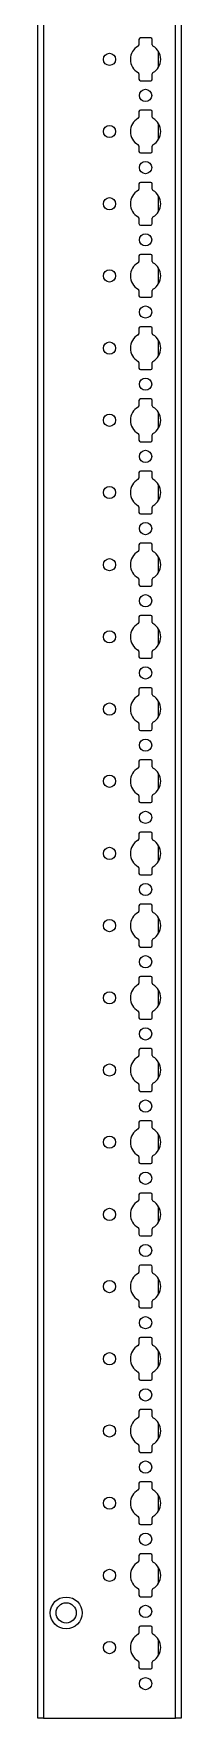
# Model space of a CAD drawing. Header units: millimetres. Extents: x -250 to 5025, y -1547 to 1577.
# Drawn here: x 4426 to 4475, y -1006 to -423 of the extents above; entities that cross this region are included whole.
import ezdxf

# ---------------------------------------------------------------- set-up
doc = ezdxf.new("R2010")
doc.units = ezdxf.units.MM

msp = doc.modelspace()

# ---------------------------------------------------------------- linework, layer by layer
at = {"color": 7, "linetype": 'Continuous', "lineweight": 25}
for p, q in [((4425.51, -1006.24), (4425.51, 1092.76)), ((4475.21, 1092.76), (4475.21, -1006.24)), ((4460.56, -424.84), (4460.56, -426.72)), ((4464.66, -424.34), (4461.06, -424.34)), ((4465.16, -426.72), (4465.16, -424.84)), ((4460.56, -436.77), (4460.56, -438.64)), ((4465.16, -438.64), (4465.16, -436.77)), ((4461.06, -439.14), (4464.66, -439.14)), ((4460.56, -449.84), (4460.56, -451.72)), ((4464.66, -449.34), (4461.06, -449.34)), ((4465.16, -451.72), (4465.16, -449.84)), ((4460.56, -461.77), (4460.56, -463.64)), ((4461.06, -464.14), (4464.66, -464.14)), ((4465.16, -463.64), (4465.16, -461.77)), ((4460.56, -474.84), (4460.56, -476.72)), ((4464.66, -474.34), (4461.06, -474.34)), ((4465.16, -476.72), (4465.16, -474.84)), ((4460.56, -486.77), (4460.56, -488.64)), ((4461.06, -489.14), (4464.66, -489.14)), ((4465.16, -488.64), (4465.16, -486.77)), ((4460.56, -499.84), (4460.56, -501.72)), ((4464.66, -499.34), (4461.06, -499.34)), ((4465.16, -501.72), (4465.16, -499.84)), ((4460.56, -511.77), (4460.56, -513.64)), ((4465.16, -513.64), (4465.16, -511.77)), ((4461.06, -514.14), (4464.66, -514.14)), ((4460.56, -524.84), (4460.56, -526.72)), ((4464.66, -524.34), (4461.06, -524.34)), ((4465.16, -526.72), (4465.16, -524.84)), ((4460.56, -536.77), (4460.56, -538.64)), ((4461.06, -539.14), (4464.66, -539.14)), ((4465.16, -538.64), (4465.16, -536.77)), ((4460.56, -549.84), (4460.56, -551.72)), ((4464.66, -549.34), (4461.06, -549.34)), ((4465.16, -551.72), (4465.16, -549.84)), ((4460.56, -561.77), (4460.56, -563.64)), ((4461.06, -564.14), (4464.66, -564.14)), ((4465.16, -563.64), (4465.16, -561.77)), ((4460.56, -574.84), (4460.56, -576.72)), ((4464.66, -574.34), (4461.06, -574.34)), ((4465.16, -576.72), (4465.16, -574.84)), ((4460.56, -586.77), (4460.56, -588.64)), ((4461.06, -589.14), (4464.66, -589.14)), ((4465.16, -588.64), (4465.16, -586.77)), ((4460.56, -599.84), (4460.56, -601.72)), ((4464.66, -599.34), (4461.06, -599.34)), ((4465.16, -601.72), (4465.16, -599.84)), ((4460.56, -611.77), (4460.56, -613.64)), ((4465.16, -613.64), (4465.16, -611.77)), ((4461.06, -614.14), (4464.66, -614.14)), ((4460.56, -624.84), (4460.56, -626.72)), ((4464.66, -624.34), (4461.06, -624.34)), ((4465.16, -626.72), (4465.16, -624.84)), ((4460.56, -636.77), (4460.56, -638.64)), ((4461.06, -639.14), (4464.66, -639.14)), ((4465.16, -638.64), (4465.16, -636.77)), ((4460.56, -649.84), (4460.56, -651.72)), ((4464.66, -649.34), (4461.06, -649.34)), ((4465.16, -651.72), (4465.16, -649.84)), ((4460.56, -661.77), (4460.56, -663.64)), ((4461.06, -664.14), (4464.66, -664.14)), ((4465.16, -663.64), (4465.16, -661.77)), ((4460.56, -674.84), (4460.56, -676.72)), ((4464.66, -674.34), (4461.06, -674.34)), ((4465.16, -676.72), (4465.16, -674.84)), ((4460.56, -686.77), (4460.56, -688.64)), ((4465.16, -688.64), (4465.16, -686.77)), ((4461.06, -689.14), (4464.66, -689.14)), ((4460.56, -699.84), (4460.56, -701.72)), ((4464.66, -699.34), (4461.06, -699.34)), ((4465.16, -701.72), (4465.16, -699.84)), ((4460.56, -711.77), (4460.56, -713.64)), ((4461.06, -714.14), (4464.66, -714.14)), ((4465.16, -713.64), (4465.16, -711.77)), ((4460.56, -724.84), (4460.56, -726.72)), ((4464.66, -724.34), (4461.06, -724.34)), ((4465.16, -726.72), (4465.16, -724.84)), ((4460.56, -736.77), (4460.56, -738.64)), ((4461.06, -739.14), (4464.66, -739.14)), ((4465.16, -738.64), (4465.16, -736.77)), ((4460.56, -749.84), (4460.56, -751.72)), ((4464.66, -749.34), (4461.06, -749.34)), ((4465.16, -751.72), (4465.16, -749.84)), ((4460.56, -761.77), (4460.56, -763.64)), ((4461.06, -764.14), (4464.66, -764.14)), ((4465.16, -763.64), (4465.16, -761.77)), ((4460.56, -774.84), (4460.56, -776.72)), ((4464.66, -774.34), (4461.06, -774.34)), ((4465.16, -776.72), (4465.16, -774.84)), ((4460.56, -786.77), (4460.56, -788.64)), ((4465.16, -788.64), (4465.16, -786.77)), ((4461.06, -789.14), (4464.66, -789.14)), ((4460.56, -799.84), (4460.56, -801.72)), ((4464.66, -799.34), (4461.06, -799.34)), ((4465.16, -801.72), (4465.16, -799.84)), ((4460.56, -811.77), (4460.56, -813.64)), ((4461.06, -814.14), (4464.66, -814.14)), ((4465.16, -813.64), (4465.16, -811.77)), ((4460.56, -824.84), (4460.56, -826.72)), ((4464.66, -824.34), (4461.06, -824.34)), ((4465.16, -826.72), (4465.16, -824.84)), ((4460.56, -836.77), (4460.56, -838.64)), ((4461.06, -839.14), (4464.66, -839.14)), ((4465.16, -838.64), (4465.16, -836.77)), ((4460.56, -849.84), (4460.56, -851.72)), ((4464.66, -849.34), (4461.06, -849.34)), ((4465.16, -851.72), (4465.16, -849.84)), ((4460.56, -861.77), (4460.56, -863.64)), ((4465.16, -863.64), (4465.16, -861.77)), ((4461.06, -864.14), (4464.66, -864.14)), ((4460.56, -874.84), (4460.56, -876.72)), ((4464.66, -874.34), (4461.06, -874.34)), ((4465.16, -876.72), (4465.16, -874.84)), ((4460.56, -886.77), (4460.56, -888.64)), ((4461.06, -889.14), (4464.66, -889.14)), ((4465.16, -888.64), (4465.16, -886.77)), ((4460.56, -899.84), (4460.56, -901.72)), ((4464.66, -899.34), (4461.06, -899.34)), ((4465.16, -901.72), (4465.16, -899.84)), ((4460.56, -911.77), (4460.56, -913.64)), ((4461.06, -914.14), (4464.66, -914.14)), ((4465.16, -913.64), (4465.16, -911.77)), ((4460.56, -924.84), (4460.56, -926.72)), ((4464.66, -924.34), (4461.06, -924.34)), ((4465.16, -926.72), (4465.16, -924.84)), ((4460.56, -936.77), (4460.56, -938.64)), ((4461.06, -939.14), (4464.66, -939.14)), ((4465.16, -938.64), (4465.16, -936.77)), ((4460.56, -949.84), (4460.56, -951.72)), ((4464.66, -949.34), (4461.06, -949.34)), ((4465.16, -951.72), (4465.16, -949.84)), ((4460.56, -961.77), (4460.56, -963.64)), ((4465.16, -963.64), (4465.16, -961.77)), ((4461.06, -964.14), (4464.66, -964.14)), ((4460.56, -974.84), (4460.56, -976.72)), ((4464.66, -974.34), (4461.06, -974.34)), ((4465.16, -976.72), (4465.16, -974.84)), ((4460.56, -986.77), (4460.56, -988.64)), ((4461.06, -989.14), (4464.66, -989.14)), ((4465.16, -988.64), (4465.16, -986.77)), ((4427.51, -1006.24), (4425.51, -1006.24)), ((4427.51, -1006.24), (4473.21, -1006.24)), ((4475.21, -1006.24), (4473.21, -1006.24))]:
    msp.add_line(p, q, dxfattribs=at)
at = {"color": 8, "linetype": 'Continuous', "lineweight": 18}
for p, q in [((4427.51, 1092.76), (4427.51, -1006.24)), ((4473.21, -1006.24), (4473.21, 1092.76)), ((4467.36, -434.45), (4467.36, -429.04)), ((4467.36, -459.45), (4467.36, -454.04)), ((4467.36, -484.45), (4467.36, -479.04)), ((4467.36, -509.45), (4467.36, -504.04)), ((4467.36, -534.45), (4467.36, -529.04)), ((4467.36, -559.45), (4467.36, -554.04)), ((4467.36, -584.45), (4467.36, -579.04)), ((4467.36, -609.45), (4467.36, -604.04)), ((4467.36, -634.45), (4467.36, -629.04)), ((4467.36, -659.45), (4467.36, -654.04)), ((4467.36, -684.45), (4467.36, -679.04)), ((4467.36, -709.45), (4467.36, -704.04)), ((4467.36, -734.45), (4467.36, -729.04)), ((4467.36, -759.45), (4467.36, -754.04)), ((4467.36, -784.45), (4467.36, -779.04)), ((4467.36, -809.45), (4467.36, -804.04)), ((4467.36, -834.45), (4467.36, -829.04)), ((4467.36, -859.45), (4467.36, -854.04)), ((4467.36, -884.45), (4467.36, -879.04)), ((4467.36, -909.45), (4467.36, -904.04)), ((4467.36, -934.45), (4467.36, -929.04)), ((4467.36, -959.45), (4467.36, -954.04)), ((4467.36, -984.45), (4467.36, -979.04))]:
    msp.add_line(p, q, dxfattribs=at)
at = {"color": 7, "linetype": 'Continuous', "lineweight": 25}
for centre, radius in [((4450.36, -431.74), 2.12), ((4462.86, -444.24), 2.12), ((4450.36, -456.74), 2.12), ((4462.86, -469.24), 2.12), ((4450.36, -481.74), 2.12), ((4462.86, -494.24), 2.12), ((4450.36, -506.74), 2.12), ((4462.86, -519.24), 2.12), ((4450.36, -531.74), 2.12), ((4462.86, -544.24), 2.12), ((4450.36, -556.74), 2.12), ((4462.86, -569.24), 2.12), ((4450.36, -581.74), 2.12), ((4462.86, -594.24), 2.12), ((4450.36, -606.74), 2.12), ((4462.86, -619.24), 2.12), ((4450.36, -631.74), 2.12), ((4462.86, -644.24), 2.12), ((4450.36, -656.74), 2.12), ((4462.86, -669.24), 2.12), ((4450.36, -681.74), 2.12), ((4462.86, -694.24), 2.12), ((4450.36, -706.74), 2.12), ((4462.86, -719.24), 2.12), ((4450.36, -731.74), 2.12), ((4462.86, -744.24), 2.12), ((4450.36, -756.74), 2.12), ((4462.86, -769.24), 2.12), ((4450.36, -781.74), 2.12), ((4462.86, -794.24), 2.12), ((4450.36, -806.74), 2.12), ((4462.86, -819.24), 2.12), ((4450.36, -831.74), 2.12), ((4462.86, -844.24), 2.12), ((4450.36, -856.74), 2.12), ((4462.86, -869.24), 2.12), ((4450.36, -881.74), 2.12), ((4462.86, -894.24), 2.12), ((4450.36, -906.74), 2.12), ((4462.86, -919.24), 2.12), ((4450.36, -931.74), 2.12), ((4462.86, -944.24), 2.12), ((4450.36, -956.74), 2.12), ((4435.36, -969.74), 5.5), ((4435.36, -969.74), 3.5), ((4462.86, -969.24), 2.12), ((4450.36, -981.74), 2.12), ((4462.86, -994.24), 2.12)]:
    msp.add_circle(centre, radius, dxfattribs=at)
for centre, radius, start, end in [((4461.06, -424.84), 0.5, 90, 180), ((4464.66, -424.84), 0.5, 0, 90), ((4462.86, -431.74), 5.25, 119.14074, 240.85926), ((4460.06, -426.72), 0.5, 299.14074, 0), ((4465.66, -426.72), 0.5, 180, 240.85926), ((4462.86, -431.74), 5.25, 299.14074, 60.85926), ((4460.06, -436.77), 0.5, 0, 60.85926), ((4465.66, -436.77), 0.5, 119.14074, 180), ((4461.06, -438.64), 0.5, 180, 270), ((4464.66, -438.64), 0.5, 270, 0), ((4462.86, -456.74), 5.25, 119.14074, 240.85926), ((4460.06, -451.72), 0.5, 299.14074, 0), ((4461.06, -449.84), 0.5, 90, 180), ((4464.66, -449.84), 0.5, 0, 90), ((4465.66, -451.72), 0.5, 180, 240.85926), ((4462.86, -456.74), 5.25, 299.14074, 60.85926), ((4460.06, -461.77), 0.5, 0, 60.85926), ((4461.06, -463.64), 0.5, 180, 270), ((4464.66, -463.64), 0.5, 270, 0), ((4465.66, -461.77), 0.5, 119.14074, 180), ((4462.86, -481.74), 5.25, 119.14074, 240.85926), ((4460.06, -476.72), 0.5, 299.14074, 0), ((4461.06, -474.84), 0.5, 90, 180), ((4464.66, -474.84), 0.5, 0, 90), ((4465.66, -476.72), 0.5, 180, 240.85926), ((4462.86, -481.74), 5.25, 299.14074, 60.85926), ((4460.06, -486.77), 0.5, 0, 60.85926), ((4461.06, -488.64), 0.5, 180, 270), ((4464.66, -488.64), 0.5, 270, 0), ((4465.66, -486.77), 0.5, 119.14074, 180), ((4461.06, -499.84), 0.5, 90, 180), ((4464.66, -499.84), 0.5, 0, 90), ((4462.86, -506.74), 5.25, 119.14074, 240.85926), ((4460.06, -501.72), 0.5, 299.14074, 0), ((4465.66, -501.72), 0.5, 180, 240.85926), ((4462.86, -506.74), 5.25, 299.14074, 60.85926), ((4460.06, -511.77), 0.5, 0, 60.85926), ((4465.66, -511.77), 0.5, 119.14074, 180), ((4461.06, -513.64), 0.5, 180, 270), ((4464.66, -513.64), 0.5, 270, 0), ((4461.06, -524.84), 0.5, 90, 180), ((4464.66, -524.84), 0.5, 0, 90), ((4462.86, -531.74), 5.25, 119.14074, 240.85926), ((4460.06, -526.72), 0.5, 299.14074, 0), ((4465.66, -526.72), 0.5, 180, 240.85926), ((4462.86, -531.74), 5.25, 299.14074, 60.85926), ((4460.06, -536.77), 0.5, 0, 60.85926), ((4465.66, -536.77), 0.5, 119.14074, 180), ((4461.06, -538.64), 0.5, 180, 270), ((4464.66, -538.64), 0.5, 270, 0), ((4462.86, -556.74), 5.25, 119.14074, 240.85926), ((4460.06, -551.72), 0.5, 299.14074, 0), ((4461.06, -549.84), 0.5, 90, 180), ((4464.66, -549.84), 0.5, 0, 90), ((4465.66, -551.72), 0.5, 180, 240.85926), ((4462.86, -556.74), 5.25, 299.14074, 60.85926), ((4460.06, -561.77), 0.5, 0, 60.85926), ((4461.06, -563.64), 0.5, 180, 270), ((4464.66, -563.64), 0.5, 270, 0), ((4465.66, -561.77), 0.5, 119.14074, 180), ((4462.86, -581.74), 5.25, 119.14074, 240.85926), ((4460.06, -576.72), 0.5, 299.14074, 0), ((4461.06, -574.84), 0.5, 90, 180), ((4464.66, -574.84), 0.5, 0, 90), ((4465.66, -576.72), 0.5, 180, 240.85926), ((4462.86, -581.74), 5.25, 299.14074, 60.85926), ((4460.06, -586.77), 0.5, 0, 60.85926), ((4461.06, -588.64), 0.5, 180, 270), ((4464.66, -588.64), 0.5, 270, 0), ((4465.66, -586.77), 0.5, 119.14074, 180), ((4461.06, -599.84), 0.5, 90, 180), ((4464.66, -599.84), 0.5, 0, 90), ((4462.86, -606.74), 5.25, 119.14074, 240.85926), ((4460.06, -601.72), 0.5, 299.14074, 0), ((4465.66, -601.72), 0.5, 180, 240.85926), ((4462.86, -606.74), 5.25, 299.14074, 60.85926), ((4460.06, -611.77), 0.5, 0, 60.85926), ((4465.66, -611.77), 0.5, 119.14074, 180), ((4461.06, -613.64), 0.5, 180, 270), ((4464.66, -613.64), 0.5, 270, 0), ((4462.86, -631.74), 5.25, 119.14074, 240.85926), ((4460.06, -626.72), 0.5, 299.14074, 0), ((4461.06, -624.84), 0.5, 90, 180), ((4464.66, -624.84), 0.5, 0, 90), ((4465.66, -626.72), 0.5, 180, 240.85926), ((4462.86, -631.74), 5.25, 299.14074, 60.85926), ((4460.06, -636.77), 0.5, 0, 60.85926), ((4461.06, -638.64), 0.5, 180, 270), ((4464.66, -638.64), 0.5, 270, 0), ((4465.66, -636.77), 0.5, 119.14074, 180), ((4462.86, -656.74), 5.25, 119.14074, 240.85926), ((4460.06, -651.72), 0.5, 299.14074, 0), ((4461.06, -649.84), 0.5, 90, 180), ((4464.66, -649.84), 0.5, 0, 90), ((4465.66, -651.72), 0.5, 180, 240.85926), ((4462.86, -656.74), 5.25, 299.14074, 60.85926), ((4460.06, -661.77), 0.5, 0, 60.85926), ((4461.06, -663.64), 0.5, 180, 270), ((4464.66, -663.64), 0.5, 270, 0), ((4465.66, -661.77), 0.5, 119.14074, 180), ((4460.06, -676.72), 0.5, 299.14074, 0), ((4461.06, -674.84), 0.5, 90, 180), ((4464.66, -674.84), 0.5, 0, 90), ((4465.66, -676.72), 0.5, 180, 240.85926), ((4462.86, -681.74), 5.25, 119.14074, 240.85926), ((4462.86, -681.74), 5.25, 299.14074, 60.85926), ((4460.06, -686.77), 0.5, 0, 60.85926), ((4465.66, -686.77), 0.5, 119.14074, 180), ((4461.06, -688.64), 0.5, 180, 270), ((4464.66, -688.64), 0.5, 270, 0), ((4461.06, -699.84), 0.5, 90, 180), ((4464.66, -699.84), 0.5, 0, 90), ((4462.86, -706.74), 5.25, 119.14074, 240.85926), ((4460.06, -701.72), 0.5, 299.14074, 0), ((4465.66, -701.72), 0.5, 180, 240.85926), ((4462.86, -706.74), 5.25, 299.14074, 60.85926), ((4460.06, -711.77), 0.5, 0, 60.85926), ((4465.66, -711.77), 0.5, 119.14074, 180), ((4461.06, -713.64), 0.5, 180, 270), ((4464.66, -713.64), 0.5, 270, 0), ((4462.86, -731.74), 5.25, 119.14074, 240.85926), ((4460.06, -726.72), 0.5, 299.14074, 0), ((4461.06, -724.84), 0.5, 90, 180), ((4464.66, -724.84), 0.5, 0, 90), ((4465.66, -726.72), 0.5, 180, 240.85926), ((4462.86, -731.74), 5.25, 299.14074, 60.85926), ((4460.06, -736.77), 0.5, 0, 60.85926), ((4461.06, -738.64), 0.5, 180, 270), ((4464.66, -738.64), 0.5, 270, 0), ((4465.66, -736.77), 0.5, 119.14074, 180), ((4462.86, -756.74), 5.25, 119.14074, 240.85926), ((4460.06, -751.72), 0.5, 299.14074, 0), ((4461.06, -749.84), 0.5, 90, 180), ((4464.66, -749.84), 0.5, 0, 90), ((4465.66, -751.72), 0.5, 180, 240.85926), ((4462.86, -756.74), 5.25, 299.14074, 60.85926), ((4460.06, -761.77), 0.5, 0, 60.85926), ((4461.06, -763.64), 0.5, 180, 270), ((4464.66, -763.64), 0.5, 270, 0), ((4465.66, -761.77), 0.5, 119.14074, 180), ((4461.06, -774.84), 0.5, 90, 180), ((4464.66, -774.84), 0.5, 0, 90), ((4462.86, -781.74), 5.25, 119.14074, 240.85926), ((4460.06, -776.72), 0.5, 299.14074, 0), ((4465.66, -776.72), 0.5, 180, 240.85926), ((4462.86, -781.74), 5.25, 299.14074, 60.85926), ((4460.06, -786.77), 0.5, 0, 60.85926), ((4465.66, -786.77), 0.5, 119.14074, 180), ((4461.06, -788.64), 0.5, 180, 270), ((4464.66, -788.64), 0.5, 270, 0), ((4462.86, -806.74), 5.25, 119.14074, 240.85926), ((4460.06, -801.72), 0.5, 299.14074, 0), ((4461.06, -799.84), 0.5, 90, 180), ((4464.66, -799.84), 0.5, 0, 90), ((4465.66, -801.72), 0.5, 180, 240.85926), ((4462.86, -806.74), 5.25, 299.14074, 60.85926), ((4460.06, -811.77), 0.5, 0, 60.85926), ((4461.06, -813.64), 0.5, 180, 270), ((4464.66, -813.64), 0.5, 270, 0), ((4465.66, -811.77), 0.5, 119.14074, 180), ((4462.86, -831.74), 5.25, 119.14074, 240.85926), ((4460.06, -826.72), 0.5, 299.14074, 0), ((4461.06, -824.84), 0.5, 90, 180), ((4464.66, -824.84), 0.5, 0, 90), ((4465.66, -826.72), 0.5, 180, 240.85926), ((4462.86, -831.74), 5.25, 299.14074, 60.85926), ((4460.06, -836.77), 0.5, 0, 60.85926), ((4461.06, -838.64), 0.5, 180, 270), ((4464.66, -838.64), 0.5, 270, 0), ((4465.66, -836.77), 0.5, 119.14074, 180), ((4460.06, -851.72), 0.5, 299.14074, 0), ((4461.06, -849.84), 0.5, 90, 180), ((4464.66, -849.84), 0.5, 0, 90), ((4465.66, -851.72), 0.5, 180, 240.85926), ((4462.86, -856.74), 5.25, 119.14074, 240.85926), ((4462.86, -856.74), 5.25, 299.14074, 60.85926), ((4460.06, -861.77), 0.5, 0, 60.85926), ((4465.66, -861.77), 0.5, 119.14074, 180), ((4461.06, -863.64), 0.5, 180, 270), ((4464.66, -863.64), 0.5, 270, 0), ((4461.06, -874.84), 0.5, 90, 180), ((4464.66, -874.84), 0.5, 0, 90), ((4462.86, -881.74), 5.25, 119.14074, 240.85926), ((4460.06, -876.72), 0.5, 299.14074, 0), ((4465.66, -876.72), 0.5, 180, 240.85926), ((4462.86, -881.74), 5.25, 299.14074, 60.85926), ((4460.06, -886.77), 0.5, 0, 60.85926), ((4465.66, -886.77), 0.5, 119.14074, 180), ((4461.06, -888.64), 0.5, 180, 270), ((4464.66, -888.64), 0.5, 270, 0), ((4462.86, -906.74), 5.25, 119.14074, 240.85926), ((4460.06, -901.72), 0.5, 299.14074, 0), ((4461.06, -899.84), 0.5, 90, 180), ((4464.66, -899.84), 0.5, 0, 90), ((4465.66, -901.72), 0.5, 180, 240.85926), ((4462.86, -906.74), 5.25, 299.14074, 60.85926), ((4460.06, -911.77), 0.5, 0, 60.85926), ((4461.06, -913.64), 0.5, 180, 270), ((4464.66, -913.64), 0.5, 270, 0), ((4465.66, -911.77), 0.5, 119.14074, 180), ((4462.86, -931.74), 5.25, 119.14074, 240.85926), ((4460.06, -926.72), 0.5, 299.14074, 0), ((4461.06, -924.84), 0.5, 90, 180), ((4464.66, -924.84), 0.5, 0, 90), ((4465.66, -926.72), 0.5, 180, 240.85926), ((4462.86, -931.74), 5.25, 299.14074, 60.85926), ((4460.06, -936.77), 0.5, 0, 60.85926), ((4461.06, -938.64), 0.5, 180, 270), ((4464.66, -938.64), 0.5, 270, 0), ((4465.66, -936.77), 0.5, 119.14074, 180), ((4461.06, -949.84), 0.5, 90, 180), ((4464.66, -949.84), 0.5, 0, 90), ((4462.86, -956.74), 5.25, 119.14074, 240.85926), ((4460.06, -951.72), 0.5, 299.14074, 0), ((4465.66, -951.72), 0.5, 180, 240.85926), ((4462.86, -956.74), 5.25, 299.14074, 60.85926), ((4460.06, -961.77), 0.5, 0, 60.85926), ((4465.66, -961.77), 0.5, 119.14074, 180), ((4461.06, -963.64), 0.5, 180, 270), ((4464.66, -963.64), 0.5, 270, 0), ((4462.86, -981.74), 5.25, 119.14074, 240.85926), ((4460.06, -976.72), 0.5, 299.14074, 0), ((4461.06, -974.84), 0.5, 90, 180), ((4464.66, -974.84), 0.5, 0, 90), ((4465.66, -976.72), 0.5, 180, 240.85926), ((4462.86, -981.74), 5.25, 299.14074, 60.85926), ((4460.06, -986.77), 0.5, 0, 60.85926), ((4461.06, -988.64), 0.5, 180, 270), ((4464.66, -988.64), 0.5, 270, 0), ((4465.66, -986.77), 0.5, 119.14074, 180)]:
    msp.add_arc(centre, radius, start, end, dxfattribs=at)

doc.saveas('drawing.dxf')
